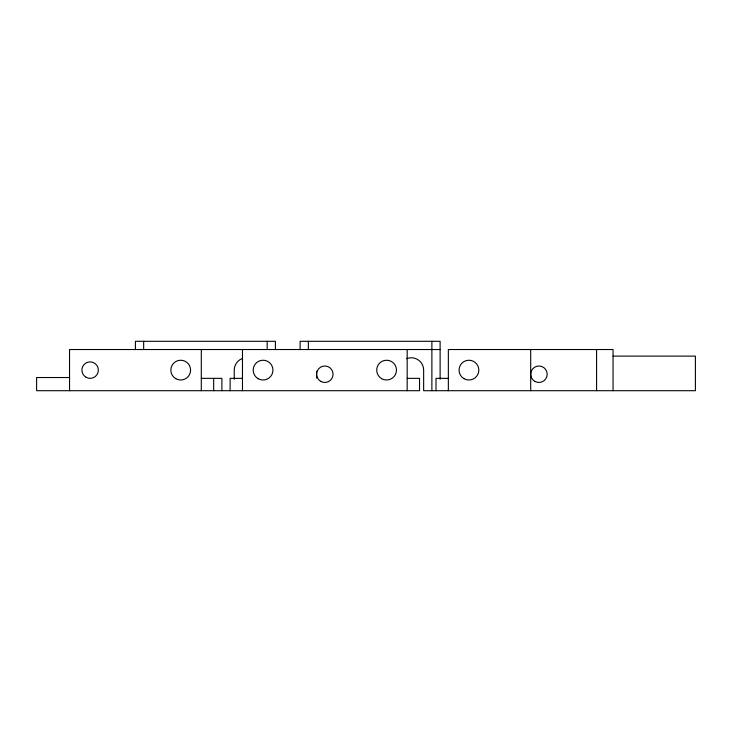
<?xml version="1.0" encoding="UTF-8"?>
<svg xmlns="http://www.w3.org/2000/svg" width="732" height="732" viewBox="0 0 732 732"><rect width="100%" height="100%" fill="white"/><g stroke="black" fill="none" stroke-linecap="round" stroke-linejoin="round"><path stroke-width="1.1" d="M440.115 349.53L69.54 349.53L69.54 390.705M613.05 356.118L695.4 356.118L695.4 390.705L423.645 390.705L423.645 370.118A12.353 12.353 0 0 0 406.745 358.634M69.54 377.529L36.6 377.529L36.6 390.705L419.528 390.705L419.528 378.353L407.175 378.353M201.3 378.353L221.888 378.353L221.888 390.705M242.475 378.353L230.123 378.353L230.123 390.705M448.35 378.353L435.998 378.353L435.998 390.705M613.05 390.705L613.05 349.53L448.35 349.53L448.35 390.705M596.58 349.53L596.58 390.705M530.7 349.53L530.7 390.705M440.115 379.268L440.115 341.295L300.12 341.295L300.12 349.53M431.88 341.295L431.88 390.705M407.175 349.53L407.175 390.705M316.59 371.261L316.59 378.124M308.355 341.295L308.355 349.53M275.415 349.53L275.415 341.295L135.42 341.295L135.42 349.53M267.18 341.295L267.18 349.53M242.475 349.53L242.475 390.705M234.24 379.268L234.24 370.118A12.353 12.353 0 0 1 242.045 358.634M213.653 378.353L213.653 390.705M201.3 349.53L201.3 390.705M143.655 341.295L143.655 349.53M534.817 381.363A8.235 8.235 0 0 0 547.17 374.235A8.235 8.235 0 0 0 534.817 367.107A8.235 8.235 0 0 0 534.817 381.363M320.708 381.363A8.235 8.235 0 0 0 333.06 374.235A8.235 8.235 0 0 0 320.708 367.107A8.235 8.235 0 0 0 320.708 381.363M86.01 377.245A8.235 8.235 0 0 0 98.362 370.118A8.235 8.235 0 0 0 86.01 362.99A8.235 8.235 0 0 0 86.01 377.245M175.772 378.673A9.882 9.882 0 0 0 190.595 370.118A9.882 9.882 0 0 0 175.772 361.562A9.882 9.882 0 0 0 175.772 378.673M258.122 378.673A9.882 9.882 0 0 0 272.945 370.118A9.882 9.882 0 0 0 258.122 361.562A9.882 9.882 0 0 0 258.122 378.673M381.647 378.673A9.882 9.882 0 0 0 396.47 370.118A9.882 9.882 0 0 0 381.647 361.562A9.882 9.882 0 0 0 381.647 378.673M463.997 378.673A9.882 9.882 0 0 0 478.82 370.118A9.882 9.882 0 0 0 463.997 361.562A9.882 9.882 0 0 0 463.997 378.673"/></g></svg>
